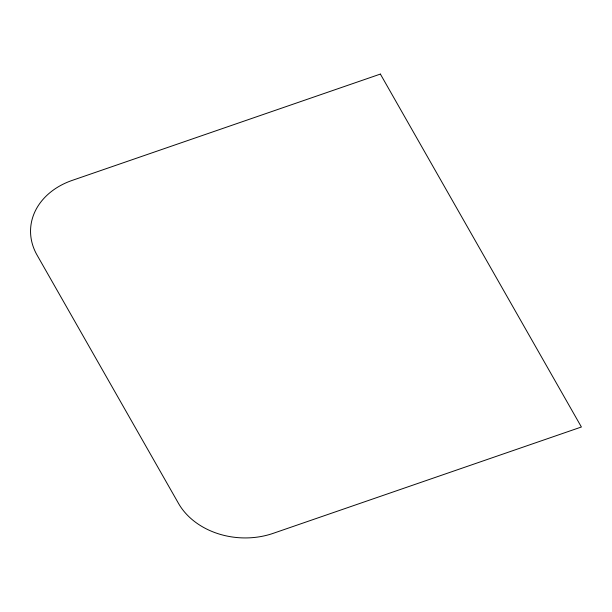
<?xml version="1.0" encoding="UTF-8"?>
<svg xmlns="http://www.w3.org/2000/svg" width="612" height="612" viewBox="0 0 612 612"><rect width="100%" height="100%" fill="white"/><g stroke="black" fill="none" stroke-linecap="round" stroke-linejoin="round"><path stroke-width="0.92" d="M380.381 74.075L72.162 180.41A71.436 56.824 3.2 0 0 37.057 255.089L178.52 503.439A71.436 56.824 3.2 0 0 273.189 533.343L581.4 427L380.381 74.075"/></g></svg>
